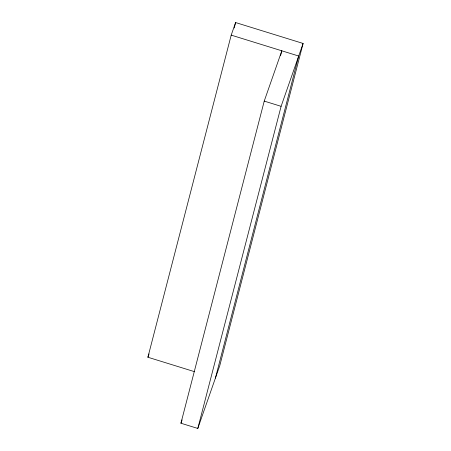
<?xml version="1.0" encoding="UTF-8"?>
<svg xmlns="http://www.w3.org/2000/svg" width="451" height="451" viewBox="0 0 451 451"><rect width="100%" height="100%" fill="white"/><g stroke="black" fill="none" stroke-linecap="round" stroke-linejoin="round"><path stroke-width="0.68" d="M194.68 371.731L147.9 357.243L231.205 35.127L235.608 22.55L303.1 43.454L219.795 365.575L197.797 428.45L180.924 423.224L264.23 101.103L281.824 50.805L280.595 55.569M234.199 27.996L235.608 22.55M197.797 428.45L281.103 106.329L303.1 43.454M215.392 378.152L298.697 56.031L231.205 35.127M147.9 357.243L149.061 353.934M180.924 423.224L182.086 419.915M264.23 101.103L281.103 106.329"/></g></svg>
